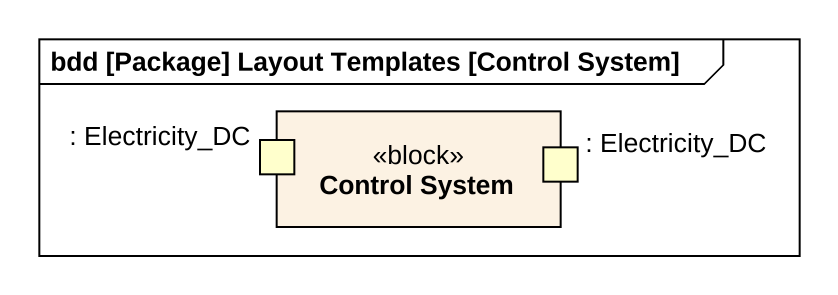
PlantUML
@startuml
mainframe bdd [Package] Layout Templates [Control System]
rectangle "Control System" as Control_System <<block>> {
  port ": Electricity_DC" as Electricity_DC #FFFFCC
  port ": Electricity_DC" as Electricity_DC_2 #FFFFCC
}
@enduml
